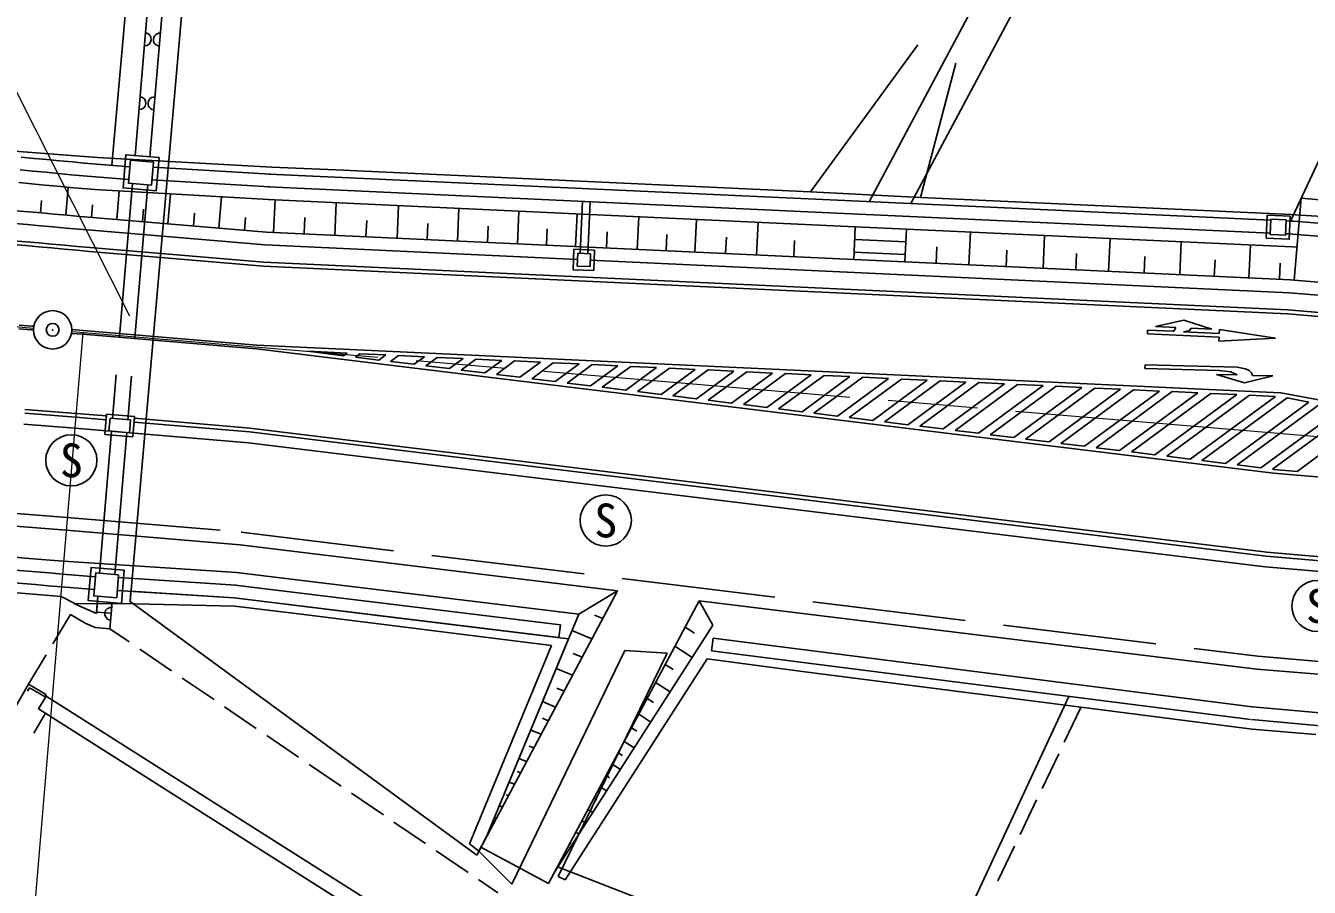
# Model space of a CAD drawing. Units: millimetres, scale not verified. Extents: x 40000 to 680000, y 20000 to 380000.
# Drawn here: x 348470 to 398613, y 266143 to 299787 of the extents above; entities that cross this region are included whole.
import ezdxf
from ezdxf.enums import TextEntityAlignment as Align

# ---------------------------------------------------------------- set-up
doc = ezdxf.new("R2010")
doc.units = ezdxf.units.MM
doc.header["$LTSCALE"] = 1000
doc.header["$PDMODE"] = 32
doc.header["$PDSIZE"] = 500
doc.linetypes.add('CHAIN', pattern=[18.5, 12, -1.5, 3.5, -1.5])
doc.linetypes.add('DASHED', pattern=[7.5, 6, -1.5])
for name, color, linetype, lineweight in [('M-BGD', 7, 'Continuous', 25), ('M-BGD-EXST', 7, 'Continuous', 25), ('M-BMK', 2, 'CHAIN', 13), ('M-BMK-OTRS', 5, 'Continuous', 25), ('M-BMK-ROW', 30, 'Continuous', 25), ('M-BMK-SRVR', 3, 'Continuous', 25), ('M-STR-HTXT', 7, 'Continuous', 13), ('M-STR-STRC', 7, 'Continuous', 25)]:
    doc.layers.add(name, color=color, linetype=linetype, lineweight=lineweight)
doc.layers.add('M-OTRS', color=6, linetype='Continuous')
doc.styles.add('ＭＳ ゴシック', font='')
doc.styles.get('ＭＳ ゴシック').set_extended_font_data('MS Gothic')

msp = doc.modelspace()

# ---------------------------------------------------------------- linework, layer by layer
at = {"layer": 'M-BGD'}
for p, q in [((354034, 294226), (356811, 325825)), ((352744, 294716), (355234, 324165)), ((355815, 324154), (353322, 294667)), ((381418, 292915), (386546, 302535)), ((383049, 292839), (388101, 302316)), ((397880, 292160), (401174, 299222)), ((353447, 294261), (358032, 293993)), ((379041, 293024), (357978, 293995)), ((350042, 292377), (350132, 293476)), ((351174, 293392), (357973, 292994)), ((352036, 292215), (352128, 293336)), ((353405, 293762), (358002, 293494)), ((379018, 292525), (357955, 293496)), ((349046, 292466), (349087, 292965)), ((354029, 292047), (354125, 293219)), ((356022, 291879), (356122, 293103)), ((380878, 291938), (357932, 292996)), ((358212, 292983), (358153, 291711)), ((360602, 292873), (360543, 291599)), ((379041, 293024), (385026, 292748)), ((398024, 289846), (398294, 293049)), ((398294, 293049), (401284, 292797)), ((351039, 292299), (351080, 292797)), ((353032, 292131), (353073, 292629)), ((355025, 291963), (355066, 292466)), ((363040, 292761), (362980, 291485)), ((365392, 292652), (365333, 291376)), ((367736, 292544), (367676, 291267)), ((370008, 292440), (369948, 291161)), ((379018, 292525), (385003, 292249)), ((397113, 292191), (385026, 292748)), ((357018, 291795), (357059, 292300)), ((359378, 292291), (359348, 291655)), ((361791, 292179), (361762, 291542)), ((364186, 292067), (364156, 291431)), ((366534, 291959), (366504, 291321)), ((368842, 291852), (368812, 291214)), ((372422, 292328), (372362, 291048)), ((374669, 292225), (374609, 290943)), ((377077, 292114), (377018, 290831)), ((380878, 291938), (380818, 290638)), ((380878, 291938), (382876, 291846)), ((382876, 291846), (382816, 290561)), ((397938, 291152), (382876, 291846)), ((397090, 291691), (385003, 292249)), ((397860, 292156), (397710, 292163)), ((398002, 292150), (397860, 292156)), ((380818, 290654), (357872, 291724)), ((371185, 291743), (371155, 291104)), ((373515, 291635), (373486, 290996)), ((375843, 291527), (375813, 290887)), ((378504, 291405), (378474, 290763)), ((380855, 291439), (382853, 291347)), ((385379, 291731), (385319, 290444)), ((388273, 291597), (388213, 290309)), ((390827, 291480), (390767, 290190)), ((393609, 291351), (393549, 290060)), ((397837, 291657), (397687, 291664)), ((397970, 291651), (397837, 291657)), ((357830, 291225), (370024, 290657)), ((369889, 291057), (369860, 290258)), ((370688, 291028), (369889, 291057)), ((370033, 290902), (370015, 290402)), ((370533, 290883), (370033, 290902)), ((370515, 290384), (370533, 290883)), ((370659, 290228), (370688, 291028)), ((380832, 290939), (382830, 290847)), ((384068, 291147), (384038, 290504)), ((386796, 291020), (386766, 290376)), ((389520, 290894), (389490, 290249)), ((396315, 291227), (396255, 289934)), ((398133, 291136), (397938, 291152)), ((370015, 290402), (370515, 290384)), ((370524, 290634), (397834, 289360)), ((380818, 290654), (382816, 290561)), ((397877, 289858), (382816, 290561)), ((392188, 290769), (392158, 290125)), ((394932, 290641), (394902, 289997)), ((397479, 290510), (397449, 289878)), ((369860, 290258), (370659, 290228)), ((397877, 289858), (398024, 289846)), ((398024, 289846), (401014, 289594)), ((397834, 289360), (399902, 289186)), ((351630, 284623), (351563, 283825)), ((352726, 284530), (351630, 284623)), ((351767, 284461), (351724, 283963)), ((351767, 284461), (352564, 284394)), ((352522, 283895), (352564, 284394)), ((352659, 283733), (352726, 284530)), ((351563, 283825), (352659, 283733)), ((352522, 283895), (351724, 283963)), ((357180, 283503), (396894, 278651)), ((356844, 279517), (371585, 277716)), ((349951, 278873), (356712, 278439)), ((349909, 278375), (351194, 278267)), ((356712, 278439), (370073, 276807)), ((349867, 277877), (351156, 277768)), ((352092, 278235), (356680, 277941)), ((356652, 277943), (369359, 276391)), ((351232, 276835), (351272, 277310)), ((351237, 276891), (351289, 277509)), ((352050, 277737), (356619, 277443)), ((356619, 277443), (369299, 275894)), ((371585, 277716), (366088, 267403)), ((374777, 277326), (368897, 266296)), ((370073, 276807), (371585, 277716)), ((374777, 277326), (396559, 274665)), ((375312, 276379), (374777, 277326)), ((349532, 275652), (350225, 276801)), ((350381, 277209), (351232, 276835)), ((351815, 276848), (351237, 276891)), ((351850, 277261), (351764, 276236)), ((370073, 276807), (366485, 268149)), ((375312, 276379), (369132, 266738)), ((369359, 276391), (369299, 275894)), ((371012, 276640), (370684, 276776)), ((374228, 276301), (374592, 276068)), ((351186, 276285), (351764, 276236)), ((352519, 275722), (351764, 276236)), ((370586, 275842), (369807, 276165)), ((375264, 275377), (375327, 275873)), ((375327, 275873), (396374, 273190)), ((354173, 274597), (352932, 275441)), ((373833, 275556), (374507, 275123)), ((375264, 275377), (396310, 272694)), ((348580, 274075), (349273, 275224)), ((370208, 275133), (369854, 275279)), ((373456, 274847), (373759, 274653)), ((355827, 273473), (354586, 274316)), ((369830, 274423), (369194, 274687)), ((396559, 274665), (417429, 272907)), ((348616, 273937), (348536, 273796)), ((349253, 273565), (348616, 273937)), ((369499, 273803), (369213, 273921)), ((373078, 274139), (373644, 273776)), ((349277, 273603), (348967, 273113)), ((369168, 273182), (368658, 273393)), ((372748, 273519), (373001, 273357)), ((383619, 261586), (389222, 273598)), ((349242, 272939), (348791, 272160)), ((357480, 272348), (356240, 273191)), ((372417, 272900), (372889, 272598)), ((389686, 273161), (389039, 271808)), ((396392, 273188), (417542, 271294)), ((368601, 272118), (368199, 272285)), ((368885, 272650), (368657, 272745)), ((372134, 272369), (372343, 272235)), ((396348, 272690), (417312, 270812)), ((359134, 271223), (357894, 272067)), ((371851, 271837), (372241, 271587)), ((368318, 271586), (368143, 271658)), ((371615, 271395), (371787, 271285)), ((388823, 271357), (388176, 270004)), ((360788, 270098), (359548, 270942)), ((368034, 271054), (367740, 271176)), ((371379, 270952), (371701, 270746)), ((367798, 270611), (367673, 270663)), ((371143, 270509), (371281, 270421)), ((362442, 268974), (361201, 269817)), ((367561, 270168), (367357, 270252)), ((370907, 270067), (371162, 269904)), ((367089, 269281), (366974, 269329)), ((367325, 269724), (367245, 269757)), ((370671, 269624), (370775, 269558)), ((387960, 269553), (387313, 268200)), ((366852, 268838), (366817, 268852)), ((370435, 269181), (370622, 269062)), ((364095, 267849), (362855, 268693)), ((366616, 268394), (366591, 268405)), ((369963, 268296), (370082, 268220)), ((370199, 268739), (370269, 268694)), ((369727, 267854), (369764, 267830)), ((365749, 266724), (364509, 267568)), ((369491, 267411), (369543, 267378)), ((387097, 267749), (386450, 266395)), ((366918, 265929), (366163, 266443))]:
    msp.add_line(p, q, dxfattribs=at)
at = {"layer": 'M-BGD', "linetype": 'DASHED'}
for p, q in [((352642, 293623), (351866, 284452)), ((353239, 293573), (352464, 284402)), ((370133, 290899), (370227, 292930)), ((370433, 290886), (370527, 292916)), ((401740, 291841), (398002, 292150)), ((401717, 291341), (397970, 291651)), ((351824, 283954), (351355, 278404)), ((352422, 283904), (351953, 278354)), ((356886, 280015), (396601, 275164)), ((396601, 275164), (417661, 273389)), ((368897, 266296), (366250, 267708))]:
    msp.add_line(p, q, dxfattribs=at)
at = {"layer": 'M-BGD'}
for points in [[(354077, 323359), (354239, 322810), (353112, 308687), (351833, 294338)], [(348300, 294655), (348800, 294607), (349299, 294560), (349798, 294512), (350297, 294465), (350752, 294421), (352548, 294282)], [(348253, 294157), (348752, 294110), (349252, 294062), (349751, 294015), (350250, 293967), (350712, 293923), (352506, 293784)], [(366088, 267403), (352547, 277298), (354034, 294226)], [(348206, 293659), (348705, 293612), (349204, 293564), (349703, 293517), (350202, 293469), (350672, 293424), (351174, 293392)], [(341028, 293160), (341075, 293156), (341577, 293116), (342080, 293075), (342582, 293034), (343085, 292993), (343586, 292951), (344088, 292909), (344589, 292867), (345090, 292824), (345591, 292781), (346092, 292738), (346592, 292694), (347092, 292650), (347592, 292606), (348092, 292562), (348591, 292518), (349090, 292474), (349589, 292429), (350088, 292385), (350586, 292340), (351083, 292296), (357872, 291724)], [(341827, 292594), (342040, 292577), (342542, 292536), (343043, 292495), (343545, 292453), (344046, 292411), (344547, 292368), (345048, 292326), (345548, 292283), (346049, 292239), (346549, 292196), (347049, 292152), (347548, 292108), (348048, 292064), (348547, 292020), (349046, 291976), (349545, 291931), (350043, 291887), (350541, 291842), (351040, 291798), (357830, 291225)], [(341827, 292594), (342040, 292577), (342542, 292536), (343043, 292495), (343545, 292453), (344046, 292411), (344547, 292368), (345048, 292326), (345548, 292283), (346049, 292239), (346549, 292196), (347049, 292152), (347548, 292108), (348048, 292064), (348547, 292020), (349046, 291976), (349545, 291931), (350043, 291887), (350541, 291842), (351040, 291798), (357830, 291225)], [(348397, 284232), (348894, 284193), (349392, 284154), (349891, 284114), (350389, 284075), (357180, 283503)], [(347046, 280326), (347072, 280324), (347568, 280285), (348065, 280246), (348562, 280207), (349059, 280168), (349557, 280128), (350054, 280089), (356844, 279517)], [(346949, 279125), (347444, 279084), (347940, 279042), (348437, 279001), (348933, 278959), (349431, 278917), (349951, 278873)], [(346908, 278627), (347403, 278586), (347898, 278544), (348395, 278502), (348892, 278461), (349389, 278419), (349909, 278375)], [(396894, 278651), (426371, 276168), (426869, 276123), (427368, 276079), (427866, 276034), (428365, 275990), (428865, 275945), (429364, 275901), (429864, 275857), (430364, 275813), (430864, 275769), (431365, 275726), (431866, 275682), (432367, 275639), (432869, 275596), (433371, 275554), (433873, 275512), (434375, 275470), (434878, 275428), (435381, 275388), (435884, 275347), (436196, 275322)], [(346868, 278129), (347361, 278087), (347857, 278046), (348353, 278004), (348850, 277962), (349347, 277921), (349867, 277877)], [(351186, 276285), (350792, 276458), (350225, 276801)], [(349277, 273603), (349240, 273688), (348580, 274075), (334236, 248973)], [(356240, 247204), (365538, 263297), (349277, 273603)], [(355601, 247257), (364757, 263105), (348967, 273113)], [(383619, 261586), (377413, 263766), (369244, 266947)]]:
    msp.add_lwpolyline(points, dxfattribs=at)
for points in [[(353679, 294637), (352387, 294746), (352277, 293453), (353570, 293344)], [(353463, 294455), (352569, 294530), (352493, 293636), (353388, 293560)], [(397868, 292346), (396972, 292387), (396931, 291491), (397827, 291450)], [(397712, 292203), (397114, 292231), (397087, 291633), (397685, 291606)], [(352317, 278524), (351024, 278633), (350915, 277340), (352208, 277231)], [(352101, 278341), (351207, 278417), (351131, 277523), (352025, 277447)], [(366088, 267403), (352547, 277298), (352582, 277702), (356619, 277443), (362959, 276669), (369676, 275848), (366485, 268149)]]:
    msp.add_lwpolyline(points, close=True, dxfattribs=at)
at = {"layer": 'M-BGD', "linetype": 'DASHED'}
msp.add_lwpolyline([(348104, 280745), (348601, 280705), (349099, 280666), (349597, 280627), (350095, 280587), (356886, 280015)], dxfattribs=at)
at = {"layer": 'M-BGD'}
for centre, start, end in [((353128, 299255), 265.1676, 85.1676), ((353709, 299243), 85.1676, 265.1676), ((352917, 296764), 265.1676, 85.1676), ((353498, 296751), 85.1676, 265.1676), ((351813, 276823), 85.1676, 265.1676)]:
    msp.add_arc(centre, 250, start, end, dxfattribs=at)
at = {"layer": 'M-BGD-EXST'}
for centre in [(350254, 282816), (371129, 280467), (398933, 277127)]:
    msp.add_circle(centre, 1000, dxfattribs=at)
at = {"layer": 'M-BMK'}
msp.add_line((350270, 287848), (426812, 281399), dxfattribs=at)
msp.add_spline([(301835, 287931), (311180, 289028), (320584, 289413), (329994, 289251), (339392, 288715), (348775, 287974)], degree=3, dxfattribs=at)
at = {"layer": 'M-BMK-OTRS'}
for p, q in [((340545, 295450), (351279, 294638)), ((351279, 294638), (351954, 294601)), ((351954, 294601), (353639, 294509)), ((353639, 294509), (358087, 294265)), ((358087, 294265), (360586, 294155)), ((360586, 294155), (379129, 293295)), ((379129, 293295), (383427, 293083)), ((383427, 293083), (397909, 292409)), ((397909, 292409), (398071, 292401)), ((398071, 292401), (400567, 292241)), ((349858, 277496), (339308, 278395)), ((350413, 277208), (349858, 277496)), ((352172, 277229), (350413, 277208)), ((356642, 277125), (352172, 277229)), ((359125, 276816), (356642, 277125)), ((369006, 275583), (359125, 276816)), ((365812, 267836), (369006, 275583)), ((371876, 275391), (367459, 266266)), ((371876, 275391), (373534, 275280)), ((369266, 266559), (373534, 275280)), ((375085, 275070), (369544, 266435)), ((379004, 274539), (375085, 275070)), ((388883, 273279), (379004, 274539)), ((396379, 272323), (388883, 273279)), ((398870, 272113), (396379, 272323)), ((366163, 267572), (365812, 267836)), ((367459, 266266), (366163, 267572)), ((369544, 266435), (369266, 266559))]:
    msp.add_line(p, q, dxfattribs=at)
at = {"layer": 'M-BMK-ROW'}
for p, q in [((383322, 299038), (379129, 293295)), ((383427, 293083), (384809, 298318)), ((351279, 294638), (340545, 295450)), ((351954, 294601), (351279, 294638)), ((358087, 294265), (353639, 294509)), ((360586, 294155), (358087, 294265)), ((379129, 293295), (360586, 294155)), ((397909, 292409), (383427, 293083)), ((398071, 292401), (397909, 292409)), ((400567, 292241), (398071, 292401)), ((339308, 278395), (349858, 277496)), ((352172, 277229), (356642, 277125)), ((356642, 277125), (359125, 276816)), ((359125, 276816), (369006, 275583)), ((369006, 275583), (365812, 267836)), ((369544, 266435), (375085, 275070)), ((375085, 275070), (379004, 274539)), ((379004, 274539), (388883, 273279)), ((388883, 273279), (396379, 272323)), ((396379, 272323), (398870, 272113)), ((369266, 266559), (369544, 266435))]:
    msp.add_line(p, q, dxfattribs=at)
at = {"layer": 'M-BMK-SRVR'}
msp.add_circle((349523, 287911), 750, dxfattribs=at)
msp.add_point((349523, 287911), dxfattribs=at)
at = {"layer": 'M-OTRS'}
msp.add_point((349523, 287911), dxfattribs=at)
at = {"layer": 'M-STR-HTXT'}
for p, q in [((352537, 288443), (329931, 333233)), ((350704, 287812), (348501, 261671))]:
    msp.add_line(p, q, dxfattribs=at)
at = {"layer": 'M-STR-STRC'}
for p, q in [((357764, 290403), (397765, 288538)), ((357771, 290553), (397772, 288688)), ((397762, 288538), (427204, 286058)), ((397775, 288688), (427217, 286207)), ((392298, 287902), (392290, 287752)), ((393296, 287855), (392298, 287902)), ((393717, 288285), (392604, 288038)), ((393403, 288000), (392604, 288038)), ((393320, 287858), (393296, 287855)), ((393403, 288000), (393320, 287858)), ((393934, 287881), (393696, 287835)), ((395094, 287769), (393696, 287835)), ((394802, 287933), (393717, 288285)), ((394003, 287971), (393934, 287881)), ((394802, 287933), (394003, 287971)), ((395102, 287919), (395094, 287769)), ((397288, 287589), (395102, 287919)), ((395087, 287619), (392290, 287752)), ((395087, 287619), (395080, 287469)), ((395080, 287469), (397288, 287589)), ((357485, 287165), (397213, 282312)), ((357498, 287314), (397488, 285450)), ((359489, 287072), (361023, 287000)), ((359489, 287072), (360888, 286901)), ((360888, 286901), (361023, 287000)), ((361348, 286844), (361527, 286976)), ((361348, 286844), (362266, 286732)), ((361527, 286976), (362534, 286930)), ((362266, 286732), (362534, 286930)), ((362726, 286676), (363038, 286906)), ((363038, 286906), (364045, 286859)), ((363644, 286564), (364045, 286859)), ((364104, 286508), (364549, 286836)), ((364549, 286836), (365556, 286789)), ((362726, 286676), (363644, 286564)), ((364104, 286508), (365022, 286396)), ((365022, 286396), (365556, 286789)), ((365482, 286339), (366060, 286765)), ((365482, 286339), (366400, 286227)), ((366060, 286765), (367067, 286718)), ((366400, 286227), (367067, 286718)), ((366860, 286171), (367571, 286695)), ((367571, 286695), (368578, 286648)), ((367778, 286059), (368578, 286648)), ((368238, 286003), (369082, 286624)), ((369082, 286624), (370089, 286577)), ((369156, 285891), (370089, 286577)), ((369616, 285834), (370593, 286554)), ((370534, 285722), (371600, 286507)), ((370593, 286554), (371600, 286507)), ((370994, 285666), (372104, 286483)), ((371912, 285554), (373111, 286437)), ((372104, 286483), (373111, 286437)), ((372372, 285498), (373615, 286413)), ((373290, 285386), (374622, 286366)), ((373615, 286413), (374622, 286366)), ((373750, 285330), (375126, 286343)), ((375126, 286343), (376133, 286296)), ((392193, 286398), (392197, 286548)), ((392193, 286398), (395092, 286318)), ((392197, 286548), (395796, 286449)), ((395549, 286269), (395092, 286318)), ((396119, 286392), (395796, 286449)), ((396264, 286321), (396119, 286392)), ((396357, 286231), (396264, 286321)), ((366860, 286171), (367778, 286059)), ((368238, 286003), (369156, 285891)), ((369616, 285834), (370534, 285722)), ((374668, 285217), (376133, 286296)), ((375128, 285161), (376637, 286272)), ((376046, 285049), (377644, 286225)), ((376505, 284993), (378148, 286202)), ((376637, 286272), (377644, 286225)), ((377424, 284881), (379155, 286155)), ((377883, 284825), (379659, 286131)), ((378148, 286202), (379155, 286155)), ((378802, 284712), (380666, 286084)), ((379261, 284656), (381170, 286061)), ((379659, 286131), (380666, 286084)), ((380180, 284544), (382177, 286014)), ((380639, 284488), (382680, 285990)), ((381170, 286061), (382177, 286014)), ((381558, 284376), (383688, 285944)), ((382017, 284320), (384191, 285920)), ((382680, 285990), (383688, 285944)), ((382936, 284207), (385199, 285873)), ((383395, 284151), (385702, 285850)), ((384191, 285920), (385199, 285873)), ((385702, 285850), (386710, 285803)), ((395788, 286149), (394988, 286171)), ((396079, 285841), (394988, 286171)), ((395788, 286149), (395549, 286269)), ((397187, 286110), (396079, 285841)), ((396387, 286132), (396357, 286231)), ((397187, 286110), (396387, 286132)), ((370994, 285666), (371912, 285554)), ((372372, 285498), (373290, 285386)), ((373750, 285330), (374668, 285217)), ((384314, 284039), (386710, 285803)), ((384773, 283983), (387213, 285779)), ((385692, 283871), (388221, 285732)), ((386151, 283815), (388724, 285709)), ((387070, 283702), (389732, 285662)), ((387213, 285779), (388221, 285732)), ((387529, 283646), (390235, 285638)), ((388448, 283534), (391243, 285591)), ((388724, 285709), (389732, 285662)), ((388907, 283478), (391746, 285568)), ((389826, 283366), (392754, 285521)), ((390235, 285638), (391243, 285591)), ((390285, 283310), (393257, 285497)), ((391204, 283197), (394264, 285450)), ((391663, 283141), (394768, 285427)), ((391746, 285568), (392754, 285521)), ((392582, 283029), (395775, 285380)), ((393041, 282973), (396279, 285357)), ((393257, 285497), (394264, 285450)), ((394768, 285427), (395775, 285380)), ((396279, 285357), (397286, 285310)), ((397498, 285449), (427140, 279941)), ((375128, 285161), (376046, 285049)), ((376505, 284993), (377424, 284881)), ((377883, 284825), (378802, 284712)), ((393960, 282861), (397286, 285310)), ((394419, 282805), (397743, 285251)), ((395338, 282692), (398598, 285092)), ((395797, 282636), (399025, 285013)), ((396716, 282524), (399881, 284854)), ((397743, 285251), (398598, 285092)), ((351611, 284398), (351624, 284548)), ((352707, 284306), (352720, 284456)), ((352720, 284456), (357228, 284076)), ((379261, 284656), (380180, 284544)), ((380639, 284488), (381558, 284376)), ((382017, 284320), (382936, 284207)), ((397173, 282466), (400308, 284774)), ((398134, 282385), (401164, 284616)), ((352707, 284306), (357215, 283926)), ((357212, 283927), (396929, 279075)), ((357231, 284075), (396947, 279224)), ((383395, 284151), (384314, 284039)), ((384773, 283983), (385692, 283871)), ((386151, 283815), (387070, 283702)), ((387529, 283646), (388448, 283534)), ((388907, 283478), (389826, 283366)), ((390285, 283310), (391204, 283197)), ((391663, 283141), (392582, 283029)), ((393041, 282973), (393960, 282861)), ((394419, 282805), (395338, 282692)), ((395797, 282636), (396716, 282524)), ((397175, 282468), (397231, 282461)), ((397228, 282461), (398134, 282385))]:
    msp.add_line(p, q, dxfattribs=at)
for points in [[(347992, 291391), (348491, 291347), (348990, 291303), (349488, 291258), (349987, 291214), (350485, 291169), (350983, 291125), (357774, 290553)], [(347979, 291242), (348478, 291198), (348977, 291153), (349475, 291109), (349974, 291065), (350472, 291020), (350970, 290976), (357761, 290403)], [(348206, 287946), (348704, 287905), (348773, 287899)], [(348219, 288096), (348717, 288054), (348785, 288048)], [(350273, 287923), (350710, 287886), (357501, 287314)], [(350260, 287774), (350697, 287737), (357488, 287165)], [(348432, 284656), (348930, 284617), (349428, 284577), (349927, 284538), (350425, 284498), (351611, 284398)], [(348444, 284805), (348942, 284766), (349440, 284727), (349938, 284687), (350437, 284648), (351624, 284548)], [(397216, 282312), (427178, 279788)], [(396932, 279075), (426901, 276499), (427399, 276457), (427898, 276415), (428397, 276374), (428896, 276332), (429396, 276290), (429896, 276248), (430396, 276207), (430896, 276166), (431396, 276125), (431897, 276084), (432398, 276044), (432900, 276003), (433401, 275963), (433903, 275924), (434406, 275885), (434908, 275846), (435411, 275807), (435914, 275769), (436230, 275746)], [(396945, 279224), (426913, 276649), (427412, 276607), (427911, 276565), (428410, 276523), (428909, 276481), (429408, 276439), (429908, 276398), (430408, 276357), (430908, 276315), (431409, 276274), (431909, 276234), (432410, 276193), (432912, 276153), (433413, 276113), (433915, 276073), (434417, 276034), (434919, 275995), (435422, 275957), (435925, 275919), (436242, 275895)]]:
    msp.add_lwpolyline(points, dxfattribs=at)

# ---------------------------------------------------------------- texts
at = {"layer": 'M-BGD-EXST', "style": 'ＭＳ ゴシック'}
for p in [(350254, 282816), (371129, 280467), (398933, 277127)]:
    msp.add_text('S', height=1320, dxfattribs=at).set_placement(p, align=Align.MIDDLE_CENTER)

doc.saveas('drawing.dxf')
